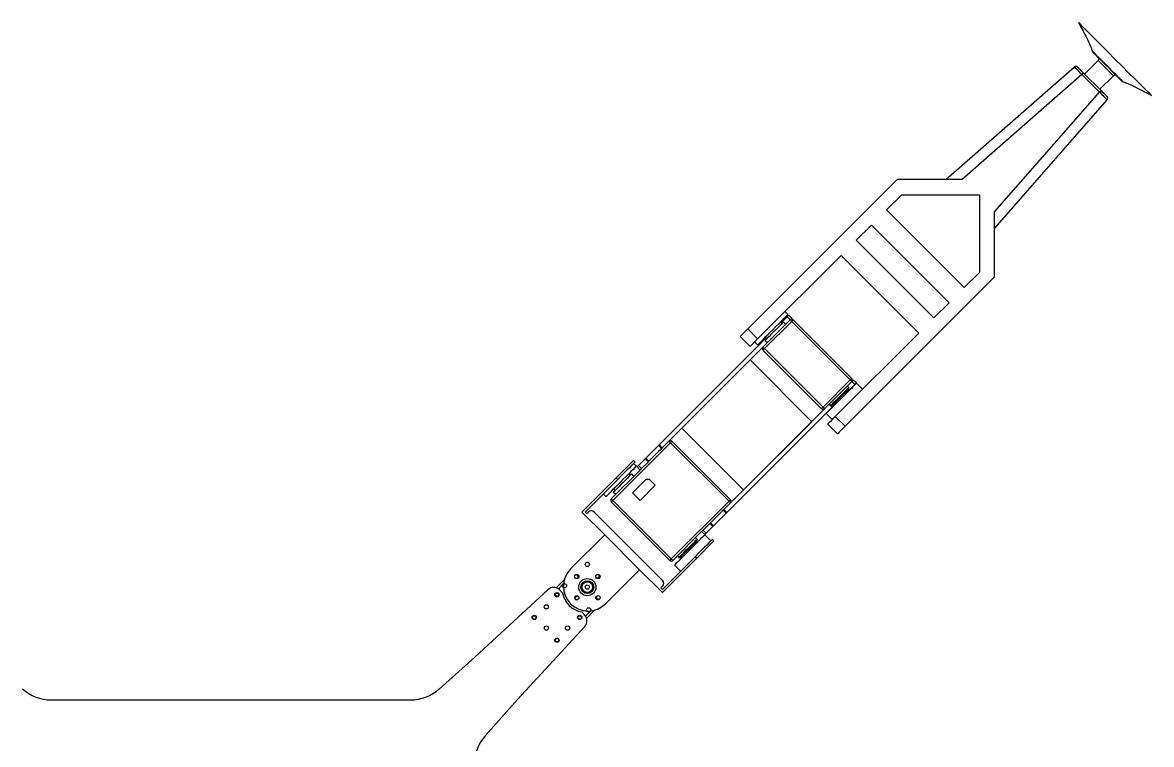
# Model space of a CAD drawing. Header units: millimetres. Extents: x 0 to 1189, y 0 to 841.
# Drawn here: x 248.1 to 353.4, y 282.7 to 350 of the extents above; entities that cross this region are included whole.
import ezdxf

# ---------------------------------------------------------------- set-up
doc = ezdxf.new("R2010")
doc.units = ezdxf.units.MM

msp = doc.modelspace()

# ---------------------------------------------------------------- linework, layer by layer
at = {"color": 7, "linetype": 'Continuous', "lineweight": 25}
for p, q in [((348.4, 346.48), (347.13, 345.21)), ((334.19, 335.4), (346.18, 345.9)), ((346.45, 345.89), (347.02, 345.32)), ((347.02, 345.32), (348.66, 343.68)), ((346.88, 345.18), (335.71, 335.4)), ((348.52, 343.54), (346.88, 345.18)), ((348.55, 343.8), (349.82, 345.07)), ((338.73, 332.37), (348.52, 343.54)), ((349.24, 342.84), (338.73, 330.86)), ((329.65, 335.4), (315.72, 321.47)), ((335.71, 335.4), (329.65, 335.4)), ((328.66, 332.57), (330.08, 333.98)), ((330.08, 333.98), (337.32, 333.98)), ((337.32, 333.98), (337.32, 326.74)), ((335.9, 325.33), (328.66, 332.57)), ((338.73, 326.32), (338.73, 332.37)), ((325.83, 329.74), (327.25, 331.15)), ((327.25, 331.15), (334.49, 323.91)), ((333.07, 322.5), (325.83, 329.74)), ((316.64, 320.55), (324.42, 328.32)), ((324.42, 328.32), (331.66, 321.08)), ((324.8, 312.39), (338.73, 326.32)), ((337.32, 326.74), (335.9, 325.33)), ((334.49, 323.91), (333.07, 322.5)), ((317.14, 319.77), (319.68, 322.31)), ((319.82, 322.17), (317.28, 319.63)), ((318.9, 321.96), (318.76, 322.1)), ((318.83, 322.03), (319.4, 322.6)), ((319.26, 321.89), (319.04, 322.1)), ((319.47, 322.81), (319.19, 323.09)), ((319.68, 322.31), (319.4, 322.6)), ((319.54, 322.74), (319.82, 322.46)), ((325.28, 316.71), (319.82, 322.17)), ((319.96, 322.31), (325.42, 316.85)), ((315.01, 320.76), (315.72, 321.47)), ((315.72, 321.47), (316.64, 320.55)), ((331.66, 321.08), (323.88, 313.31)), ((307.46, 310.66), (317.42, 320.62)), ((315.93, 319.84), (315.01, 320.76)), ((316.64, 320.55), (315.93, 319.84)), ((316.36, 320.26), (316.64, 319.98)), ((317.35, 320.69), (317.49, 320.55)), ((317.35, 320.4), (317.56, 320.19)), ((307.74, 310.38), (317.14, 319.77)), ((322.59, 314.03), (317.14, 319.49)), ((317.28, 319.63), (322.74, 314.17)), ((315.93, 318.57), (309.57, 312.2)), ((321.68, 312.82), (315.93, 318.57)), ((322.74, 314.17), (325.28, 316.71)), ((325.42, 316.57), (322.88, 314.03)), ((325.14, 316.01), (325, 316.15)), ((325.08, 315.66), (325.71, 316.29)), ((325.71, 316.29), (325.42, 316.57)), ((325.56, 316.71), (325.85, 316.43)), ((326.43, 315.85), (325.86, 316.42)), ((324.87, 315.43), (324.79, 315.51)), ((313.48, 304.63), (322.88, 314.03)), ((313.77, 304.35), (323.78, 314.37)), ((323.3, 314.45), (323.44, 314.31)), ((323.94, 314.66), (324.02, 314.58)), ((315.31, 306.46), (321.68, 312.82)), ((323.03, 313.59), (323.6, 313.02)), ((323.88, 313.31), (324.8, 312.39)), ((309.57, 312.2), (315.31, 306.46)), ((324.09, 311.68), (323.17, 312.6)), ((308.51, 310.86), (303.13, 305.48)), ((307.68, 310.32), (307.4, 310.6)), ((307.46, 310.66), (307.74, 310.38)), ((308.37, 311), (308.51, 310.86)), ((313.97, 305.4), (308.51, 310.86)), ((308.65, 311), (314.11, 305.54)), ((305.07, 309.2), (303.45, 307.58)), ((305.21, 309.06), (305.07, 309.2)), ((305.33, 308.67), (305.07, 308.92)), ((305.68, 308.31), (305.4, 308.6)), ((305.54, 308.74), (306.16, 309.36)), ((305.54, 308.74), (305.82, 308.45)), ((305.82, 308.45), (306.45, 309.08)), ((306.45, 309.08), (306.16, 309.36)), ((306.22, 309.42), (306.51, 309.14)), ((306.51, 309.14), (306.45, 309.08)), ((303.45, 307.58), (300.26, 304.4)), ((303.59, 307.44), (300.55, 304.4)), ((302.99, 305.63), (305.68, 308.31)), ((303.59, 307.44), (303.45, 307.58)), ((304.76, 307.82), (304.62, 307.96)), ((305.11, 307.75), (304.9, 307.96)), ((304.97, 306.19), (306.25, 307.46)), ((306.25, 307.46), (306.53, 307.46)), ((306.53, 307.46), (307.09, 306.9)), ((303.21, 306.55), (303.35, 306.4)), ((307.09, 306.9), (305.68, 305.48)), ((302.24, 306.09), (302.5, 305.84)), ((302.99, 305.63), (303.13, 305.48)), ((308.45, 299.88), (302.99, 305.34)), ((303.13, 305.48), (308.59, 300.03)), ((303.21, 306.26), (303.42, 306.05)), ((305.68, 305.48), (304.97, 306.19)), ((308.59, 300.03), (313.97, 305.4)), ((313.97, 305.4), (314.11, 305.26)), ((302.39, 302.27), (300.26, 304.4)), ((300.69, 304.25), (300.55, 304.4)), ((300.69, 304.25), (300.83, 304.4)), ((307.76, 298.03), (301.4, 304.4)), ((313.71, 304.29), (312.53, 303.11)), ((313.71, 304.29), (313.43, 304.57)), ((313.48, 304.63), (313.77, 304.35)), ((311.56, 302.71), (312.19, 303.34)), ((312.47, 303.05), (312.19, 303.34)), ((312.25, 303.4), (312.53, 303.11)), ((302.39, 302.27), (299.2, 299.09)), ((302.39, 302.27), (305.64, 299.02)), ((311.42, 302.57), (308.74, 299.88)), ((311.71, 302.29), (311.42, 302.57)), ((311.56, 302.71), (311.85, 302.43)), ((311.85, 302.43), (311.71, 302.29)), ((312.28, 301.71), (311.72, 302.27)), ((311.85, 302.43), (312.47, 303.05)), ((312.53, 303.11), (312.47, 303.05)), ((310.73, 301.28), (310.64, 301.37)), ((311, 301.86), (310.86, 302.01)), ((312.57, 301.71), (310.94, 300.08)), ((312.57, 301.71), (312.43, 301.85)), ((310.8, 300.22), (307.76, 297.18)), ((310.94, 300.08), (307.76, 296.9)), ((309.16, 300.31), (309.3, 300.17)), ((309.8, 300.52), (309.88, 300.44)), ((310.8, 300.22), (310.94, 300.08)), ((302.46, 295.84), (305.64, 299.02)), ((307.76, 296.9), (305.64, 299.02)), ((308.89, 299.45), (309.46, 298.88)), ((297.87, 297.33), (298.61, 298.08)), ((290.29, 290.89), (297.08, 297.16)), ((298.45, 296.88), (298.19, 297.13)), ((307.76, 297.47), (307.62, 297.32)), ((307.76, 297.18), (307.62, 297.32)), ((300.5, 294.83), (300.24, 295.09)), ((301.44, 295.25), (300.7, 294.5)), ((294.25, 286.93), (300.52, 293.72)), ((286.95, 287.9), (290.29, 290.89)), ((250.77, 286.89), (284.28, 286.89)), ((294.25, 286.93), (291.27, 283.58))]:
    msp.add_line(p, q, dxfattribs=at)
at = {"color": 8, "linetype": 'Continuous', "lineweight": 25}
for p, q in [((349.82, 345.07), (348.4, 346.48)), ((325.02, 315.61), (324.95, 315.68)), ((325.01, 315.74), (325.08, 315.66)), ((323.78, 314.37), (323.71, 314.44)), ((323.77, 314.5), (323.84, 314.43)), ((298.54, 297.73), (298.06, 297.24)), ((300.6, 294.7), (301.09, 295.18))]:
    msp.add_line(p, q, dxfattribs=at)
at = {"color": 7, "linetype": 'Continuous', "lineweight": 25, "flags": 128}
for points in [[(346.56, 350.02), (346.56, 350.02), (346.63, 349.96), (346.82, 349.76), (347.14, 349.45), (347.56, 349.03), (348.07, 348.51), (348.66, 347.92), (349.3, 347.29), (349.96, 346.62), (350.62, 345.96), (351.26, 345.32), (351.85, 344.74), (352.36, 344.22), (352.78, 343.8), (353.1, 343.49), (353.29, 343.29), (353.35, 343.23)], [(350.62, 344.55), (350.61, 344.56), (350.55, 344.62), (350.44, 344.73), (350.29, 344.88), (350.1, 345.07), (349.88, 345.29), (349.64, 345.53), (349.38, 345.79), (349.12, 346.05), (348.87, 346.3), (348.62, 346.55), (348.4, 346.77), (348.22, 346.95), (348.06, 347.11), (347.96, 347.21), (347.89, 347.28), (347.88, 347.29)], [(346.88, 345.18), (346.74, 345.32), (346.61, 345.46), (346.49, 345.58), (346.38, 345.69), (346.29, 345.78), (346.23, 345.85), (346.19, 345.89), (346.18, 345.9)], [(347.02, 345.32), (347.01, 345.32), (347.01, 345.31), (346.99, 345.3), (346.98, 345.28), (346.95, 345.26), (346.93, 345.24), (346.9, 345.21), (346.88, 345.18)], [(348.66, 343.68), (348.66, 343.68), (348.65, 343.67), (348.64, 343.66), (348.62, 343.64), (348.6, 343.62), (348.57, 343.59), (348.55, 343.57), (348.52, 343.54)], [(349.24, 342.84), (349.22, 342.86), (349.18, 342.89), (349.11, 342.96), (349.02, 343.05), (348.92, 343.15), (348.79, 343.27), (348.66, 343.4), (348.52, 343.54)], [(348.66, 343.68), (348.77, 343.57), (348.88, 343.46), (348.97, 343.37), (349.06, 343.28), (349.13, 343.21), (349.18, 343.16), (349.22, 343.13), (349.23, 343.11)], [(319.47, 322.81), (319.47, 322.81), (319.43, 322.77), (319.34, 322.68), (319.2, 322.54), (319.03, 322.37), (318.81, 322.15), (318.58, 321.92), (318.32, 321.66), (318.05, 321.39), (317.78, 321.12), (317.52, 320.86), (317.29, 320.63), (317.08, 320.41), (316.9, 320.24), (316.77, 320.11), (316.68, 320.02), (316.64, 319.98), (316.64, 319.98)], [(319.04, 322.1), (319.03, 322.09), (318.96, 322.02), (318.85, 321.91), (318.7, 321.75), (318.51, 321.57), (318.3, 321.36), (318.09, 321.15), (317.88, 320.94), (317.7, 320.75), (317.54, 320.6), (317.43, 320.49), (317.36, 320.42), (317.35, 320.4)], [(319.4, 322.6), (319.43, 322.62), (319.45, 322.65), (319.48, 322.68), (319.5, 322.7), (319.52, 322.71), (319.53, 322.73), (319.54, 322.74), (319.54, 322.74)], [(319.82, 322.46), (319.82, 322.45), (319.81, 322.44), (319.8, 322.43), (319.78, 322.41), (319.76, 322.39), (319.74, 322.37), (319.71, 322.34), (319.68, 322.31)], [(319.68, 322.31), (319.68, 322.31), (319.69, 322.3), (319.71, 322.29), (319.72, 322.27), (319.74, 322.25), (319.77, 322.23), (319.8, 322.2), (319.82, 322.17)], [(319.96, 322.31), (319.96, 322.31), (319.95, 322.3), (319.94, 322.29), (319.92, 322.27), (319.9, 322.25), (319.88, 322.23), (319.85, 322.2), (319.82, 322.17)], [(317.28, 319.63), (317.25, 319.65), (317.22, 319.68), (317.2, 319.71), (317.18, 319.73), (317.16, 319.74), (317.15, 319.76), (317.14, 319.77), (317.14, 319.77)], [(317.28, 319.63), (317.25, 319.6), (317.22, 319.57), (317.2, 319.55), (317.18, 319.53), (317.16, 319.51), (317.15, 319.5), (317.14, 319.49), (317.14, 319.49)], [(325.42, 316.85), (325.42, 316.85), (325.41, 316.84), (325.4, 316.83), (325.38, 316.81), (325.36, 316.79), (325.34, 316.77), (325.31, 316.74), (325.28, 316.71)], [(323.52, 314.07), (323.74, 314.29), (323.98, 314.53), (324.24, 314.8), (324.51, 315.06), (324.78, 315.33), (325.03, 315.58), (325.26, 315.82), (325.47, 316.02), (325.63, 316.19), (325.76, 316.31), (325.83, 316.39), (325.86, 316.42), (325.86, 316.42)], [(325.14, 315.87), (325.11, 315.84), (325.04, 315.76), (324.91, 315.64), (324.75, 315.48), (324.56, 315.29), (324.36, 315.09), (324.16, 314.89), (323.97, 314.7), (323.81, 314.54), (323.69, 314.41), (323.61, 314.34), (323.58, 314.31)], [(325.28, 316.71), (325.31, 316.69), (325.34, 316.66), (325.36, 316.63), (325.38, 316.61), (325.4, 316.6), (325.41, 316.58), (325.42, 316.57), (325.42, 316.57)], [(325.42, 316.57), (325.45, 316.6), (325.48, 316.63), (325.5, 316.65), (325.52, 316.67), (325.54, 316.69), (325.55, 316.7), (325.56, 316.71), (325.56, 316.71)], [(325.85, 316.43), (325.84, 316.43), (325.84, 316.42), (325.82, 316.41), (325.81, 316.39), (325.78, 316.37), (325.76, 316.34), (325.73, 316.32), (325.71, 316.29)], [(324.86, 315.44), (324.88, 315.46), (325.02, 315.61)], [(325.08, 315.66), (325.07, 315.66), (325.07, 315.65), (325.06, 315.64), (325.05, 315.63), (325.04, 315.63), (325.04, 315.62), (325.03, 315.61), (325.02, 315.61)], [(322.74, 314.17), (322.71, 314.14), (322.68, 314.11), (322.66, 314.09), (322.64, 314.07), (322.62, 314.05), (322.61, 314.04), (322.6, 314.03), (322.59, 314.03)], [(322.88, 314.03), (322.87, 314.03), (322.87, 314.04), (322.85, 314.05), (322.84, 314.07), (322.81, 314.09), (322.79, 314.11), (322.76, 314.14), (322.74, 314.17)], [(323.03, 313.59), (323.04, 313.59), (323.09, 313.64), (323.19, 313.74), (323.33, 313.89), (323.52, 314.07)], [(323.84, 314.43), (323.84, 314.42), (323.83, 314.41), (323.82, 314.41), (323.82, 314.4), (323.81, 314.39), (323.8, 314.38), (323.79, 314.38), (323.78, 314.37)], [(323.84, 314.43), (323.99, 314.57), (324.01, 314.59)], [(323.17, 312.6), (323.19, 312.61), (323.23, 312.65), (323.29, 312.72), (323.38, 312.81), (323.49, 312.91), (323.61, 313.03), (323.74, 313.17), (323.88, 313.31)], [(324.8, 312.39), (324.66, 312.25), (324.53, 312.12), (324.41, 311.99), (324.3, 311.89), (324.21, 311.8), (324.15, 311.73), (324.11, 311.69), (324.09, 311.68)], [(306.22, 309.42), (306.36, 309.56), (306.51, 309.71), (306.66, 309.86), (306.81, 310.01), (306.96, 310.16), (307.11, 310.31), (307.26, 310.46), (307.4, 310.6)], [(307.4, 310.6), (307.41, 310.61), (307.42, 310.61), (307.42, 310.62), (307.43, 310.63), (307.44, 310.64), (307.44, 310.64), (307.45, 310.65), (307.46, 310.66)], [(308.65, 311), (308.65, 311), (308.64, 310.99), (308.63, 310.98), (308.61, 310.96), (308.59, 310.94), (308.56, 310.91), (308.54, 310.89), (308.51, 310.86)], [(307.68, 310.32), (307.54, 310.18), (307.4, 310.03), (307.25, 309.88), (307.09, 309.73), (306.94, 309.58), (306.79, 309.43), (306.65, 309.28), (306.51, 309.14)], [(307.74, 310.38), (307.74, 310.37), (307.73, 310.36), (307.72, 310.35), (307.71, 310.35), (307.71, 310.34), (307.7, 310.33), (307.69, 310.32), (307.68, 310.32)], [(305.33, 308.67), (305.32, 308.66), (305.27, 308.61), (305.17, 308.51), (305.02, 308.36), (304.83, 308.17), (304.62, 307.95), (304.37, 307.71), (304.11, 307.45), (303.84, 307.18), (303.57, 306.91), (303.32, 306.66), (303.09, 306.43), (302.89, 306.23), (302.72, 306.06), (302.6, 305.94), (302.52, 305.86), (302.5, 305.84)], [(305.21, 309.06), (305.21, 309.06), (305.15, 309), (305.04, 308.89), (304.89, 308.73), (304.68, 308.53), (304.44, 308.29), (304.17, 308.02), (303.89, 307.74), (303.59, 307.44)], [(305.4, 308.6), (305.4, 308.6), (305.41, 308.61), (305.42, 308.62), (305.44, 308.64), (305.46, 308.66), (305.48, 308.68), (305.51, 308.71), (305.54, 308.74)], [(305.82, 308.45), (305.79, 308.43), (305.77, 308.4), (305.74, 308.38), (305.72, 308.35), (305.7, 308.34), (305.69, 308.32), (305.68, 308.32), (305.68, 308.31)], [(306.16, 309.36), (306.17, 309.37), (306.18, 309.38), (306.19, 309.38), (306.19, 309.39), (306.2, 309.4), (306.21, 309.41), (306.22, 309.41), (306.22, 309.42)], [(304.9, 307.96), (304.88, 307.93), (304.8, 307.85), (304.67, 307.73), (304.51, 307.57), (304.32, 307.37), (304.11, 307.16), (303.9, 306.95), (303.69, 306.75), (303.51, 306.57), (303.37, 306.42), (303.27, 306.32), (303.21, 306.27), (303.21, 306.26)], [(303.13, 305.48), (303.11, 305.46), (303.08, 305.43), (303.06, 305.41), (303.03, 305.38), (303.02, 305.37), (303, 305.35), (303, 305.35), (302.99, 305.34)], [(314.11, 305.54), (314.11, 305.54), (314.1, 305.53), (314.09, 305.52), (314.07, 305.5), (314.05, 305.48), (314.02, 305.45), (314, 305.43), (313.97, 305.4)], [(312.25, 303.4), (312.39, 303.54), (312.53, 303.68), (312.68, 303.83), (312.84, 303.99), (312.99, 304.14), (313.14, 304.29), (313.28, 304.43), (313.43, 304.57)], [(313.43, 304.57), (313.43, 304.58), (313.44, 304.59), (313.45, 304.6), (313.45, 304.6), (313.46, 304.61), (313.47, 304.62), (313.48, 304.63), (313.48, 304.63)], [(313.77, 304.35), (313.76, 304.34), (313.75, 304.34), (313.74, 304.33), (313.74, 304.32), (313.73, 304.31), (313.72, 304.31), (313.72, 304.3), (313.71, 304.29)], [(312.19, 303.34), (312.2, 303.35), (312.2, 303.35), (312.21, 303.36), (312.22, 303.37), (312.23, 303.38), (312.23, 303.38), (312.24, 303.39), (312.25, 303.4)], [(308.89, 299.45), (308.89, 299.45), (308.93, 299.48), (309.02, 299.57), (309.15, 299.71), (309.33, 299.88), (309.54, 300.09), (309.77, 300.33), (310.03, 300.59), (310.3, 300.85), (310.57, 301.12), (310.83, 301.38), (311.06, 301.62), (311.28, 301.83), (311.45, 302.01), (311.59, 302.14), (311.68, 302.23), (311.72, 302.27), (311.72, 302.27)], [(311.42, 302.57), (311.42, 302.57), (311.43, 302.58), (311.45, 302.6), (311.46, 302.61), (311.49, 302.63), (311.51, 302.66), (311.54, 302.69), (311.56, 302.71)], [(311, 301.72), (310.97, 301.7), (310.89, 301.62), (310.77, 301.5), (310.61, 301.33), (310.42, 301.15), (310.22, 300.95), (310.02, 300.74), (309.83, 300.56), (309.67, 300.4), (309.55, 300.27), (309.47, 300.19), (309.44, 300.17), (309.44, 300.17)], [(312.43, 301.85), (312.42, 301.84), (312.36, 301.79), (312.26, 301.68), (312.1, 301.52), (311.9, 301.32), (311.66, 301.08), (311.39, 300.81), (311.1, 300.52), (310.8, 300.22)], [(308.59, 300.03), (308.57, 300), (308.54, 299.97), (308.52, 299.95), (308.49, 299.93), (308.48, 299.91), (308.46, 299.9), (308.46, 299.89), (308.45, 299.88)], [(308.59, 300.03), (308.62, 300), (308.65, 299.97), (308.67, 299.95), (308.69, 299.93), (308.71, 299.91), (308.72, 299.9), (308.73, 299.89), (308.74, 299.88)]]:
    msp.add_lwpolyline(points, dxfattribs=at)
at = {"color": 8, "linetype": 'Continuous', "lineweight": 25, "flags": 128}
for points in [[(347.83, 347.39), (347.84, 347.37), (347.91, 347.31), (348.02, 347.19), (348.18, 347.03), (348.38, 346.83), (348.61, 346.6), (348.87, 346.35), (349.14, 346.08), (349.41, 345.8), (349.68, 345.53), (349.94, 345.28), (350.17, 345.04), (350.37, 344.85), (350.53, 344.69), (350.64, 344.57), (350.71, 344.51), (350.72, 344.49)], [(323.44, 314.31), (323.46, 314.32), (323.52, 314.39), (323.64, 314.5), (323.79, 314.66), (323.98, 314.85), (324.19, 315.05), (324.4, 315.26), (324.6, 315.47), (324.79, 315.66), (324.95, 315.81), (325.06, 315.93), (325.13, 315.99), (325.14, 316.01)], [(309.3, 300.17), (309.31, 300.17), (309.36, 300.23), (309.46, 300.33), (309.61, 300.47), (309.79, 300.65), (309.99, 300.86), (310.2, 301.07), (310.41, 301.28), (310.6, 301.47), (310.77, 301.63), (310.89, 301.76), (310.97, 301.84), (311, 301.86)]]:
    msp.add_lwpolyline(points, dxfattribs=at)
at = {"color": 7, "linetype": 'Continuous'}
for centre in [(300.76, 299.52), (298.63, 297.53), (300.76, 297.4), (296.94, 295.56), (300.89, 295.27), (296.94, 293.58), (298.92, 293.58)]:
    msp.add_circle(centre, 0.2, dxfattribs=at)
at = {"color": 7, "linetype": 'Continuous', "lineweight": 25}
for centre, radius in [((299.77, 298.39), 0.2), ((300.76, 297.4), 0.8), ((300.76, 297.4), 0.6), ((300.76, 297.4), 0.5), ((301.75, 298.39), 0.2), ((297.93, 296.69), 0.2), ((297.93, 296.69), 0.16), ((299.77, 296.41), 0.2), ((301.75, 296.41), 0.2), ((295.81, 294.57), 0.2), ((295.81, 294.57), 0.16), ((296.94, 295.56), 0.2), ((300.05, 294.57), 0.2), ((300.05, 294.57), 0.16), ((296.94, 293.58), 0.2), ((298.92, 293.58), 0.2), ((297.93, 292.45), 0.2), ((297.93, 292.45), 0.16)]:
    msp.add_circle(centre, radius, dxfattribs=at)
for centre, radius, start, end in [((348.02, 347.43), 0.2, 193.0602, 225), ((348.26, 346.62), 0.2, 315, 45), ((346.31, 345.75), 0.2, 45, 131.2308), ((349.96, 344.93), 0.2, 45, 135), ((350.77, 344.69), 0.2, 225, 256.9398), ((349.08, 342.97), 0.2, 318.7692, 45), ((319.82, 322.17), 0.2, 45, 135), ((317.28, 319.63), 0.2, 135, 225), ((325.28, 316.71), 0.2, 315, 45), ((325.07, 315.94), 0.1, 315, 45), ((322.74, 314.17), 0.2, 225, 315), ((323.51, 314.38), 0.1, 225, 315), ((308.51, 310.86), 0.2, 45, 135), ((303.13, 305.48), 0.2, 135, 225), ((313.97, 305.4), 0.2, 315, 45), ((301.11, 304.11), 0.4, 45, 135), ((310.93, 301.79), 0.1, 315, 45), ((309.37, 300.24), 0.1, 225, 315), ((300.83, 297.47), 2.3, 135, 315), ((308.59, 300.03), 0.2, 225, 315), ((299.7, 298.32), 0.2, 48.8717, 123.2581), ((299.7, 298.32), 0.2, 330.6136, 48.8717), ((301.68, 298.45), 0.2, 240.6136, 318.8717), ((301.68, 298.45), 0.2, 318.8717, 33.2581), ((307.48, 297.75), 0.4, 315, 45), ((297.63, 296.57), 0.8, 45, 132.7094), ((300.62, 297.25), 2.2, 189.9032, 260.0968), ((299.84, 296.34), 0.2, 138.8717, 213.2581), ((299.84, 296.34), 0.2, 60.6136, 138.8717), ((301.81, 296.47), 0.2, 150.6136, 228.8717), ((301.81, 296.47), 0.2, 228.8717, 303.2581), ((299.93, 294.26), 0.8, 317.2906, 45), ((250.77, 290.89), 4, 228.2732, 270), ((284.28, 290.89), 4, 270, 311.7268), ((294.25, 280.92), 4, 138.2732, 180)]:
    msp.add_arc(centre, radius, start, end, dxfattribs=at)
for points, knots in [([(346.56, 350.02), (346.67, 349.82), (346.9, 349.4), (347.25, 348.74), (347.53, 348.16), (347.73, 347.7), (347.8, 347.49), (347.83, 347.39)], [0, 0, 0, 0, 0.23283, 0.491451, 0.75846, 0.885332, 1, 1, 1, 1]), ([(350.72, 344.49), (350.86, 344.45), (351.21, 344.33), (351.79, 344.05), (352.53, 343.67), (353.07, 343.38), (353.36, 343.23)], [0, 0, 0, 0, 0.153079, 0.376177, 0.661042, 1, 1, 1, 1])]:
    msp.add_open_spline(points, degree=3, knots=knots, dxfattribs=at)

doc.saveas('drawing.dxf')
